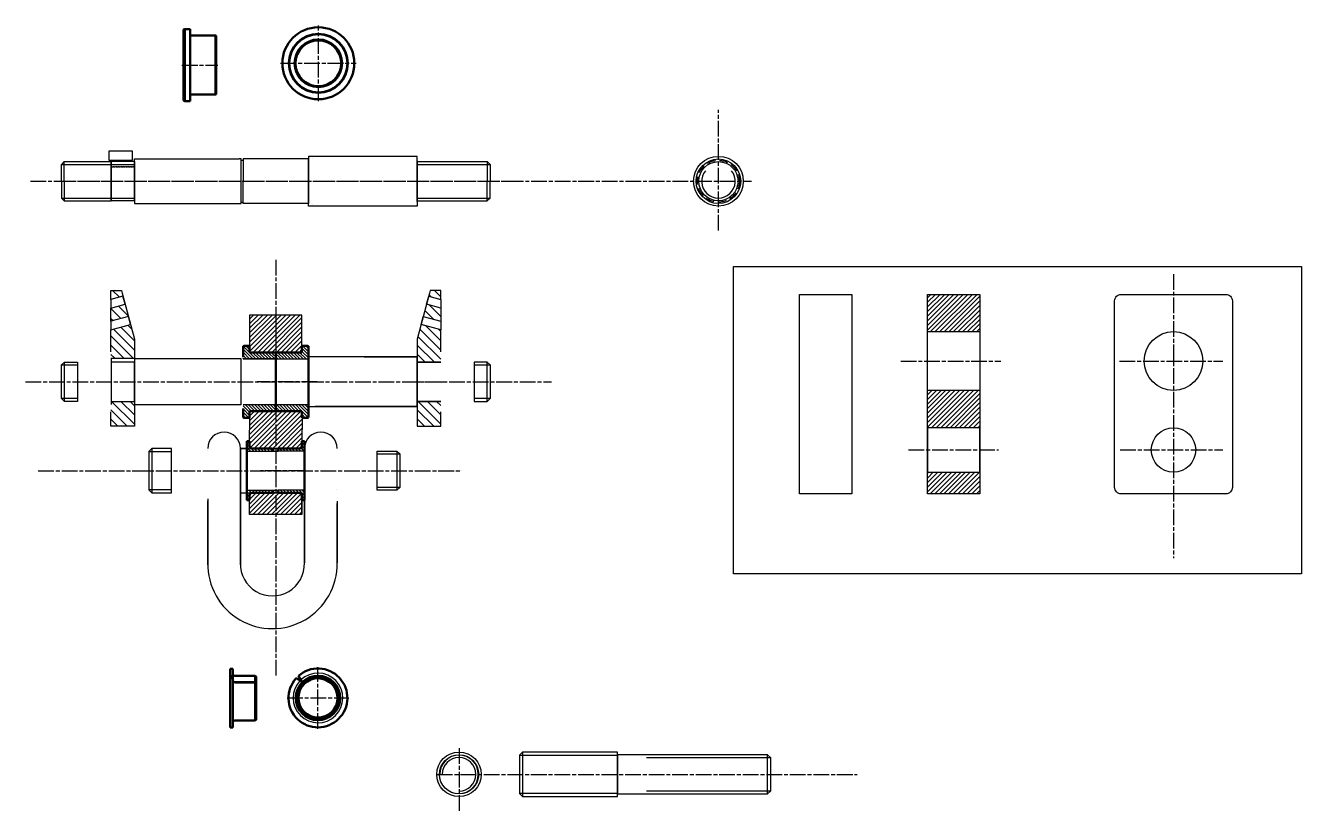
# Model space of a CAD drawing. Header units: millimetres. Extents: x -15074 to 21675, y -7568 to 6574.
# Drawn here: x -5687 to -4711, y 737 to 1338 of the extents above; entities that cross this region are included whole.
import ezdxf

# ---------------------------------------------------------------- set-up
doc = ezdxf.new("R2010")
doc.units = ezdxf.units.MM
for name, pattern in [('AM_ISO08W050', [18, 12, -1.5, 3, -1.5]), ('Amconstr', [9999, 9999, 0]), ('HIDDEN', [9.525, 6.35, -3.175])]:
    doc.linetypes.add(name, pattern=pattern)
for name, color, linetype, lineweight in [('AM_0', 7, 'Continuous', 50), ('AM_4', 92, 'Continuous', 25), ('AM_7', 142, 'AM_ISO08W050', 25), ('AM_8', 1, 'Continuous', 25), ('AM_CL', 1, 'Amconstr', 25)]:
    doc.layers.add(name, color=color, linetype=linetype, lineweight=lineweight)
pattern_1 = [(45, (-320450.6048, -105790.7928), (-1.767766953, 1.767766953), [])]
pattern_2 = [(135, (-3727.1143, -1232.134), (-3.535534, -3.535534), [])]
pattern_3 = [(135, (-5070.0637, -515.897), (-3.771236, -3.771236), [])]
pattern_4 = [(135, (-3443.252, -1232.134), (-3.535534, -3.535534), [])]
pattern_5 = [(135, (-4786.201, -515.897), (-3.771236, -3.771236), [])]

msp = doc.modelspace()

# ---------------------------------------------------------------- hatches: boundary and pattern name
at = {"layer": 'AM_8', "true_color": 0x000000}
h = msp.add_hatch(dxfattribs=at)
h.set_pattern_fill('_U', color=18, scale=5.333333, angle=135, style=0, pattern_type=0)
h.set_pattern_definition(pattern_3)
h.paths.add_polyline_path([(-5612.266, 1130.975), (-5612.882, 1133.275), (-5613.469, 1135.464), (-5621.469, 1135.464), (-5621.469, 1128.509)])
h = msp.add_hatch(dxfattribs=at)
h.set_pattern_fill('_U', color=18, scale=5.333333, angle=135, style=0, pattern_type=0)
h.set_pattern_definition(pattern_5)
h.paths.add_polyline_path([(-5378.452, 1130.975), (-5377.836, 1133.275), (-5377.249, 1135.464), (-5369.249, 1135.464), (-5369.249, 1128.509)])
h = msp.add_hatch(dxfattribs=at)
h.set_pattern_fill('_U', color=18, scale=2.5, angle=45, style=0, pattern_type=0)
h.set_pattern_definition([(45, (-10797.2534, -1421.1445), (-1.767767, 1.767767), [])])
h.paths.add_polyline_path([(-4957.066, 1058.925), (-4997.066, 1058.925), (-4997.066, 1030.425), (-4957.066, 1030.425)])
h.paths.add_polyline_path([(-4957.066, 996.425), (-4997.066, 996.425), (-4997.066, 979.867), (-4957.066, 979.867)])
h.paths.add_polyline_path([(-4957.066, 1132.425), (-4997.066, 1132.425), (-4997.066, 1103.925), (-4957.066, 1103.925)])
h = msp.add_hatch(dxfattribs=at)
h.set_pattern_fill('_U', color=18, scale=5.333333, angle=135, style=0, pattern_type=0)
h.set_pattern_definition(pattern_3)
h.paths.add_polyline_path([(-5608.104, 1115.444), (-5610.622, 1124.842), (-5621.469, 1121.935), (-5621.469, 1111.863)])
h = msp.add_hatch(dxfattribs=at)
h.set_pattern_fill('_U', color=18, scale=5.333333, angle=135, style=0, pattern_type=0)
h.set_pattern_definition(pattern_5)
h.paths.add_polyline_path([(-5382.614, 1115.444), (-5380.096, 1124.842), (-5369.249, 1121.935), (-5369.249, 1111.863)])
h = msp.add_hatch(dxfattribs=at)
h.set_pattern_fill('_U', color=18, scale=2.5, angle=45, style=0, pattern_type=0)
h.set_pattern_definition(pattern_1)
h.paths.add_polyline_path([(-5475.469, 1116.59), (-5515.469, 1116.59), (-5515.469, 1088.09), (-5475.469, 1088.09)])
h = msp.add_hatch(dxfattribs=at)
h.set_pattern_fill('_U', color=18, scale=5, angle=135, style=0, pattern_type=0)
h.set_pattern_definition(pattern_2)
h.paths.add_polyline_path([(-5603.469, 1083.59), (-5603.469, 1098.143), (-5605.844, 1107.01), (-5606.037, 1107.728), (-5606.461, 1109.31), (-5615.77, 1106.816), (-5616.647, 1106.581), (-5621.469, 1105.289), (-5621.469, 1083.59)])
h = msp.add_hatch(dxfattribs=at)
h.set_pattern_fill('_U', color=18, scale=5, angle=135, style=0, pattern_type=0)
h.set_pattern_definition(pattern_4)
h.paths.add_polyline_path([(-5387.249, 1080.59), (-5387.249, 1098.143), (-5384.873, 1107.01), (-5384.681, 1107.728), (-5384.257, 1109.31), (-5374.947, 1106.816), (-5374.071, 1106.581), (-5369.249, 1105.289), (-5369.249, 1083.59), (-5369.249, 1080.59)])
h = msp.add_hatch(dxfattribs=at)
h.set_pattern_fill('_U', color=18, scale=1.7, angle=135, style=0, pattern_type=0)
h.set_pattern_definition([(135, (-8994.7491, -1604.286), (-1.2020815, -1.2020815), [])])
h.paths.add_polyline_path([(-5473.469, 982.59), (-5493.469, 982.59), (-5493.469, 980.954), (-5492.469, 980.59), (-5477.469, 980.59), (-5475.469, 980.59), (-5475.469, 975.09), (-5473.469, 975.09)])
h.paths.add_polyline_path([(-5497.469, 982.59), (-5517.469, 982.59), (-5517.469, 980.59), (-5517.469, 975.09), (-5515.469, 975.09), (-5515.469, 980.59), (-5498.469, 980.59), (-5497.469, 980.954)])
h.paths.add_polyline_path([(-5495.469, 1087.835), (-5496.169, 1088.09), (-5515.469, 1088.09), (-5515.469, 1093.09), (-5519.669, 1093.09), (-5520.469, 1092.799), (-5520.469, 1083.09), (-5495.469, 1083.09)])
h.paths.add_polyline_path([(-5470.469, 1092.799), (-5471.269, 1093.09), (-5475.469, 1093.09), (-5475.469, 1088.09), (-5494.769, 1088.09), (-5495.469, 1087.835), (-5495.469, 1083.09), (-5470.469, 1083.09), (-5470.469, 1084.59)])
h.paths.add_polyline_path([(-5470.469, 1048.09), (-5475.469, 1048.09), (-5495.307, 1048.09), (-5495.307, 1043.286), (-5494.769, 1043.09), (-5475.307, 1043.09), (-5475.336, 1038.09), (-5471.269, 1038.09), (-5470.469, 1038.381)])
h.paths.add_polyline_path([(-5495.469, 1048.09), (-5520.469, 1048.09), (-5520.469, 1038.381), (-5519.669, 1038.09), (-5515.469, 1038.09), (-5515.469, 1043.09), (-5496.169, 1043.09), (-5495.469, 1043.345)])
h.paths.add_polyline_path([(-5473.469, 1014.59), (-5473.469, 1020.09), (-5475.437, 1020.09), (-5475.469, 1014.59), (-5492.469, 1014.59), (-5493.469, 1014.226), (-5493.469, 1012.59), (-5473.469, 1012.59)])
h.paths.add_polyline_path([(-5515.469, 1020.09), (-5517.469, 1020.09), (-5517.469, 1012.59), (-5497.469, 1012.59), (-5497.469, 1014.226), (-5498.469, 1014.59), (-5515.469, 1014.59)])
h = msp.add_hatch(dxfattribs=at)
h.set_pattern_fill('_U', color=18, scale=5, angle=135, style=0, pattern_type=0)
h.set_pattern_definition(pattern_2)
h.paths.add_polyline_path([(-5603.469, 1031.59), (-5603.469, 1050.59), (-5621.469, 1050.59), (-5621.469, 1031.59)])
h = msp.add_hatch(dxfattribs=at)
h.set_pattern_fill('_U', color=18, scale=5, angle=135, style=0, pattern_type=0)
h.set_pattern_definition(pattern_4)
h.paths.add_polyline_path([(-5387.249, 1031.59), (-5387.249, 1050.59), (-5369.249, 1050.59), (-5369.249, 1031.59)])
h = msp.add_hatch(dxfattribs=at)
h.set_pattern_fill('_U', color=18, scale=2.5, angle=45, style=0, pattern_type=0)
h.set_pattern_definition(pattern_1)
h.paths.add_polyline_path([(-5515.307, 1043.09), (-5515.469, 1014.59), (-5475.469, 1014.59), (-5475.307, 1043.09)])
h = msp.add_hatch(dxfattribs=at)
h.set_pattern_fill('_U', color=18, scale=2.5, angle=45, style=0, pattern_type=0)
h.set_pattern_definition(pattern_1)
h.paths.add_polyline_path([(-5475.469, 980.59), (-5515.469, 980.59), (-5515.469, 964.032), (-5475.469, 964.032)])

# ---------------------------------------------------------------- linework, layer by layer
for p, q in [((-5659.269, 1231.796), (-5657.148, 1233.946)), ((-5659.269, 1218.946), (-5659.269, 1231.796)), ((-5621.366, 1233.477), (-5621.366, 1218.946)), ((-5467.21, 1236.571), (-5467.21, 1236.571)), ((-5387.249, 1234.571), (-5387.249, 1218.946)), ((-5333.649, 1233.946), (-5331.449, 1231.796)), ((-5331.449, 1231.796), (-5331.449, 1218.946)), ((-5659.269, 1218.946), (-5659.269, 1206.096)), ((-5621.366, 1204.416), (-5621.366, 1218.946)), ((-5387.249, 1203.322), (-5387.249, 1218.946)), ((-5331.449, 1206.096), (-5331.449, 1218.946)), ((-5659.269, 1206.096), (-5657.148, 1203.946)), ((-5467.21, 1201.322), (-5467.21, 1201.322)), ((-5333.649, 1203.946), (-5331.449, 1206.096)), ((-5369.249, 1121.935), (-5369.249, 1111.863)), ((-5520.469, 1083.09), (-5475.469, 1083.09)), ((-5520.469, 1083.09), (-5470.469, 1083.09)), ((-5427.928, 1084.59), (-5387.249, 1084.59)), ((-5659.269, 1078.44), (-5657.069, 1080.59)), ((-5659.269, 1052.74), (-5659.269, 1078.44)), ((-5603.469, 1080.59), (-5621.469, 1080.59)), ((-5387.249, 1080.59), (-5369.249, 1080.59)), ((-5333.649, 1080.59), (-5331.449, 1078.44)), ((-5331.449, 1078.44), (-5331.449, 1052.74)), ((-5657.069, 1050.59), (-5659.269, 1052.74)), ((-5520.469, 1048.09), (-5475.469, 1048.09)), ((-5495.307, 1048.369), (-5495.469, 1048.368)), ((-5475.469, 1048.09), (-5470.469, 1048.09)), ((-5331.449, 1052.74), (-5333.649, 1050.59)), ((-5592.369, 1012.315), (-5590.069, 1014.59)), ((-5592.369, 1012.315), (-5592.369, 982.865)), ((-5517.469, 1012.59), (-5497.469, 1012.59)), ((-5497.469, 1012.59), (-5493.469, 1012.59)), ((-5473.469, 1012.59), (-5493.469, 1012.59)), ((-5402.769, 1012.59), (-5400.569, 1010.44)), ((-5400.569, 1010.44), (-5400.569, 984.74)), ((-5592.369, 982.865), (-5590.069, 980.59)), ((-5547.469, 976.19), (-5547.469, 974.59)), ((-5517.469, 982.59), (-5497.469, 982.59)), ((-5497.469, 982.59), (-5493.469, 982.59)), ((-5473.469, 982.59), (-5493.469, 982.59)), ((-5400.569, 984.74), (-5402.769, 982.59)), ((-5448.469, 974.29), (-5448.469, 972.59)), ((-5308.94, 780.12), (-5306.64, 782.395)), ((-5308.94, 780.12), (-5308.94, 750.67)), ((-5119.34, 780.395), (-5117.14, 778.245)), ((-5117.14, 778.245), (-5117.14, 752.545)), ((-5117.14, 752.545), (-5119.34, 750.395)), ((-5308.94, 750.67), (-5306.64, 748.395))]:
    msp.add_line(p, q)
at = {"color": 82}
for p, q in [((-5659.269, 1231.796), (-5603.366, 1231.796)), ((-5387.249, 1231.796), (-5331.449, 1231.796)), ((-5659.269, 1206.096), (-5603.366, 1206.096)), ((-5387.249, 1206.096), (-5331.449, 1206.096)), ((-5659.269, 1078.44), (-5647.069, 1078.44)), ((-5343.649, 1078.44), (-5331.449, 1078.44)), ((-5647.069, 1052.74), (-5659.269, 1052.74)), ((-5331.449, 1052.74), (-5343.649, 1052.74)), ((-5592.369, 1012.315), (-5575.069, 1012.315)), ((-5417.769, 1010.44), (-5400.569, 1010.44)), ((-5575.069, 982.865), (-5592.369, 982.865)), ((-5400.569, 984.74), (-5417.769, 984.74)), ((-5308.94, 780.12), (-5234.04, 780.12)), ((-5211.879, 778.245), (-5117.14, 778.245)), ((-5117.14, 752.545), (-5211.879, 752.545)), ((-5234.04, 750.67), (-5308.94, 750.67))]:
    msp.add_line(p, q, dxfattribs=at)
for points in [[(-5623.048, 1234.944), (-5605.048, 1234.944), (-5605.048, 1241.944), (-5623.048, 1241.944)], [(-5145.474, 1153.808), (-4711.096, 1153.808), (-4711.096, 918.607), (-5145.474, 918.607)], [(-5094.965, 1132.425), (-5054.965, 1132.425), (-5054.965, 979.867), (-5094.965, 979.867)], [(-4997.066, 1132.425), (-4957.066, 1132.425), (-4957.066, 979.787), (-4997.066, 979.787)], [(-5515.469, 1088.09), (-5475.469, 1088.09), (-5475.469, 1116.59), (-5515.469, 1116.59)], [(-4997.066, 1103.925), (-4957.066, 1103.925), (-4957.066, 1058.925), (-4997.066, 1058.925)], [(-5387.249, 1084.59), (-5470.469, 1084.59), (-5470.469, 1046.59), (-5387.249, 1046.59)], [(-5647.069, 1050.59), (-5657.069, 1050.59), (-5657.069, 1080.59), (-5647.069, 1080.59)], [(-5343.649, 1050.59), (-5333.649, 1050.59), (-5333.649, 1080.59), (-5343.649, 1080.59)], [(-5515.307, 1043.09), (-5475.307, 1043.09), (-5475.469, 1014.59), (-5515.469, 1014.59)], [(-4997.066, 996.425), (-4957.066, 996.425), (-4957.066, 1030.425), (-4997.066, 1030.425)], [(-5575.069, 1014.59), (-5590.069, 1014.59), (-5590.069, 980.59), (-5575.069, 980.59)], [(-5517.469, 1014.59), (-5522.469, 1014.59), (-5522.469, 980.59), (-5517.469, 980.59)], [(-5417.769, 1012.59), (-5402.769, 1012.59), (-5402.769, 982.59), (-5417.769, 982.59)], [(-5515.469, 980.59), (-5475.469, 980.59), (-5475.469, 964.032), (-5515.469, 964.032)], [(-5306.64, 748.395), (-5234.04, 748.395), (-5234.04, 782.395), (-5306.64, 782.395)], [(-5234.04, 750.395), (-5119.34, 750.395), (-5119.34, 780.395), (-5234.04, 780.395)]]:
    msp.add_lwpolyline(points, close=True)
for points in [[(-5657.148, 1218.946), (-5657.148, 1233.946), (-5621.366, 1233.946), (-5621.366, 1218.946)], [(-5603.366, 1229.946), (-5603.366, 1233.946), (-5621.366, 1233.946), (-5621.366, 1218.946)], [(-5621.366, 1218.946), (-5621.366, 1233.477)], [(-5621.366, 1229.946), (-5621.366, 1233.477)], [(-5603.366, 1229.946), (-5603.366, 1235.946), (-5523.469, 1235.946)], [(-5603.366, 1218.946), (-5603.366, 1233.946)], [(-5603.366, 1233.946), (-5603.366, 1218.946)], [(-5603.366, 1233.946), (-5603.366, 1229.946)], [(-5523.469, 1201.946), (-5521.969, 1201.946), (-5521.969, 1235.946), (-5523.469, 1235.946)], [(-5521.969, 1234.946), (-5520.469, 1234.946), (-5520.469, 1218.946)], [(-5470.469, 1218.946), (-5470.469, 1235.946), (-5520.469, 1235.946), (-5520.469, 1218.946)], [(-5387.249, 1218.946), (-5387.249, 1237.946), (-5470.469, 1237.946), (-5470.469, 1218.946)], [(-5387.249, 1218.946), (-5387.249, 1233.946), (-5333.649, 1233.946), (-5333.649, 1218.946)], [(-5657.148, 1218.946), (-5657.148, 1203.946), (-5621.366, 1203.946), (-5621.366, 1218.946)], [(-5621.366, 1218.946), (-5621.366, 1204.416)], [(-5603.366, 1207.946), (-5603.366, 1203.946), (-5621.366, 1203.946), (-5621.366, 1218.946)], [(-5603.366, 1218.946), (-5603.366, 1203.946)], [(-5603.366, 1203.946), (-5603.366, 1218.946)], [(-5521.969, 1202.946), (-5520.469, 1202.946), (-5520.469, 1218.946)], [(-5470.469, 1218.946), (-5470.469, 1201.946), (-5520.469, 1201.946), (-5520.469, 1218.946)], [(-5387.249, 1218.946), (-5387.249, 1199.946), (-5470.469, 1199.946), (-5470.469, 1218.946)], [(-5387.249, 1218.946), (-5387.249, 1203.946), (-5333.649, 1203.946), (-5333.649, 1218.946)], [(-5621.366, 1207.946), (-5621.366, 1204.416)], [(-5603.366, 1203.946), (-5603.366, 1207.946)], [(-5603.366, 1207.946), (-5603.366, 1201.946), (-5523.469, 1201.946)], [(-5621.469, 1128.509), (-5621.469, 1135.464), (-5613.469, 1135.464), (-5612.882, 1133.275)], [(-5612.882, 1133.275), (-5603.469, 1098.143), (-5603.469, 1031.59), (-5621.469, 1031.59), (-5621.469, 1042.59)], [(-5377.836, 1133.275), (-5387.249, 1098.143), (-5387.249, 1031.59), (-5369.249, 1031.59), (-5369.249, 1042.59)], [(-5369.249, 1128.509), (-5369.249, 1135.464), (-5377.249, 1135.464), (-5377.836, 1133.275)], [(-5621.469, 1128.509), (-5621.469, 1121.935), (-5610.622, 1124.842), (-5612.266, 1130.975), (-5621.469, 1128.509)], [(-5369.249, 1128.509), (-5369.249, 1121.935), (-5380.096, 1124.842), (-5378.452, 1130.975), (-5369.249, 1128.509)], [(-5621.469, 1111.863), (-5621.469, 1121.935)], [(-5621.469, 1111.863), (-5621.469, 1105.289), (-5606.461, 1109.31), (-5608.104, 1115.444), (-5621.469, 1111.863)], [(-5369.249, 1111.863), (-5369.249, 1105.289), (-5384.257, 1109.31), (-5382.614, 1115.444), (-5369.249, 1111.863)], [(-5621.469, 1088.59), (-5621.469, 1105.289)], [(-5369.249, 1088.59), (-5369.249, 1105.289)], [(-5621.469, 1083.59), (-5603.469, 1083.59), (-5603.469, 1080.59), (-5621.469, 1080.59)], [(-5621.366, 1083.09), (-5621.366, 1048.09)], [(-5523.469, 1083.09), (-5603.469, 1083.09)], [(-5523.469, 1083.09), (-5603.469, 1083.09), (-5603.469, 1048.09), (-5523.469, 1048.09)], [(-5523.469, 1048.09), (-5521.969, 1048.09), (-5521.969, 1083.09), (-5523.469, 1083.09)], [(-5520.469, 1048.09), (-5495.469, 1048.09), (-5495.469, 1083.09), (-5520.469, 1083.09)], [(-5387.249, 1083.59), (-5387.249, 1080.59), (-5369.249, 1080.59)], [(-5621.469, 1050.59), (-5603.469, 1050.59), (-5603.469, 1080.59), (-5621.469, 1080.59)], [(-5621.469, 1050.59), (-5603.469, 1050.59), (-5603.469, 1080.59)], [(-5603.469, 1076.59), (-5603.469, 1080.59), (-5621.469, 1080.59)], [(-5495.469, 1082.59), (-5495.307, 1082.59)], [(-5495.469, 1082.59), (-5495.307, 1082.59)], [(-5495.469, 1082.59), (-5495.307, 1082.59)], [(-5369.249, 1080.59), (-5387.249, 1080.59), (-5387.249, 1050.59), (-5369.249, 1050.59)], [(-5369.249, 1050.59), (-5387.249, 1050.59), (-5387.249, 1080.59)], [(-5387.249, 1076.59), (-5387.249, 1080.59), (-5369.249, 1080.59)], [(-5603.469, 1048.09), (-5523.469, 1048.09)], [(-5467.469, 1046.59), (-5465.369, 1046.59)], [(-5387.249, 1046.59), (-5465.369, 1046.59)], [(-5547.378, 1013.09), (-5547.469, 1013.09)], [(-5547.469, 1013.09), (-5547.378, 1013.09)], [(-5522.469, 925.59), (-5522.469, 1014.59)], [(-5522.469, 982.09), (-5522.469, 1013.09)], [(-5522.469, 1013.09), (-5522.469, 925.59)], [(-5522.469, 1011.09), (-5522.469, 984.09)], [(-5515.469, 1014.59), (-5475.469, 1014.59)], [(-5515.469, 1014.59), (-5475.469, 1014.59)], [(-5515.469, 1014.59), (-5475.469, 1014.59)], [(-5473.469, 980.59), (-5473.469, 1014.59)], [(-5473.469, 927.09), (-5473.469, 1014.59)], [(-5473.469, 1014.59), (-5473.469, 927.09)], [(-5475.469, 980.59), (-5515.469, 980.59)], [(-5475.469, 980.59), (-5515.469, 980.59)], [(-5448.957, 983.59), (-5448.969, 983.59)], [(-5547.469, 925.59), (-5547.469, 974.59)], [(-5547.469, 974.59), (-5547.469, 925.59)], [(-5448.469, 927.09), (-5448.469, 972.59)], [(-5448.469, 972.59), (-5448.469, 927.09)]]:
    msp.add_lwpolyline(points)
at = {"linetype": 'HIDDEN', "ltscale": 0.2}
msp.add_lwpolyline([(-5621.366, 1229.946), (-5603.366, 1229.946), (-5603.366, 1229.946), (-5621.366, 1229.946)], close=True, dxfattribs=at)
msp.add_lwpolyline([(-4848.959, 1132.425), (-4768.959, 1132.425, -0.4142136), (-4763.959, 1127.425), (-4763.959, 984.867, -0.4142136), (-4768.959, 979.867), (-4848.959, 979.867, -0.4142136), (-4853.959, 984.867), (-4853.959, 1127.425, -0.4142136)], format="xyb", close=True)
for centre, radius in [((-5156.917, 1218.946), 19), ((-5156.917, 1218.946), 17), ((-5156.917, 1218.946), 15), ((-4808.959, 1081.425), 22.5), ((-4808.959, 1013.425), 17), ((-5355.265, 765.395), 17), ((-5355.265, 765.395), 15)]:
    msp.add_circle(centre, radius)
at = {"color": 82, "linetype": 'HIDDEN'}
msp.add_circle((-5156.917, 1218.946), 16, dxfattribs=at)
at = {"color": 82}
msp.add_arc((-5156.917, 1218.946), 12.85, 141.094737, 38.378796, dxfattribs=at)
for centre, radius, start, end in [((-5534.969, 1014.59), 12.5, 0, 180), ((-5460.969, 1014.59), 12.5, 0, 180), ((-5497.969, 926.34), 49.506, 179.131949, 0.868051), ((-5497.969, 926.34), 24.511, 178.246595, 1.753405)]:
    msp.add_arc(centre, radius, start, end)
at = {"color": 3}
for radius in [14.725, 12.85]:
    msp.add_arc((-5355.265, 765.395), radius, 270, 180, dxfattribs=at)
at = {"layer": 'AM_0'}
for p, q in [((-5565.066, 1335.254), (-5565.866, 1334.963)), ((-5565.866, 1334.963), (-5565.866, 1280.546)), ((-5560.866, 1335.254), (-5565.066, 1335.254)), ((-5565.066, 1335.254), (-5565.066, 1280.254)), ((-5560.866, 1335.254), (-5560.866, 1280.254)), ((-5541.566, 1330.254), (-5560.866, 1330.254)), ((-5540.866, 1330), (-5541.566, 1330.254)), ((-5541.566, 1330.254), (-5541.566, 1285.254)), ((-5540.866, 1330), (-5540.866, 1285.509)), ((-5565.866, 1280.546), (-5565.066, 1280.254)), ((-5565.066, 1280.254), (-5560.866, 1280.254)), ((-5560.866, 1285.254), (-5541.566, 1285.254)), ((-5541.566, 1285.254), (-5540.866, 1285.509)), ((-5519.669, 1093.09), (-5520.469, 1092.799)), ((-5520.469, 1092.799), (-5520.469, 1084.34)), ((-5515.469, 1093.09), (-5519.669, 1093.09)), ((-5515.469, 1093.09), (-5515.469, 1088.09)), ((-5471.269, 1093.09), (-5475.469, 1093.09)), ((-5475.469, 1088.09), (-5475.469, 1093.09)), ((-5470.469, 1092.799), (-5471.269, 1093.09)), ((-5470.469, 1038.381), (-5470.469, 1092.799)), ((-5496.169, 1088.09), (-5515.469, 1088.09)), ((-5495.469, 1087.835), (-5496.169, 1088.09)), ((-5494.769, 1088.09), (-5495.469, 1087.835)), ((-5495.469, 1087.835), (-5495.469, 1043.345)), ((-5495.469, 1043.345), (-5495.469, 1087.835)), ((-5475.469, 1088.09), (-5494.769, 1088.09)), ((-5520.469, 1045.24), (-5520.469, 1038.381)), ((-5520.469, 1038.381), (-5519.669, 1038.09)), ((-5519.669, 1038.09), (-5515.469, 1038.09)), ((-5515.469, 1043.09), (-5496.169, 1043.09)), ((-5515.469, 1043.09), (-5515.469, 1038.09)), ((-5496.169, 1043.09), (-5495.469, 1043.345)), ((-5495.469, 1043.345), (-5494.769, 1043.09)), ((-5494.769, 1043.09), (-5475.469, 1043.09)), ((-5475.469, 1038.09), (-5475.469, 1043.09)), ((-5475.469, 1038.09), (-5471.269, 1038.09)), ((-5471.269, 1038.09), (-5470.469, 1038.381)), ((-5515.469, 1020.09), (-5517.469, 1020.09)), ((-5517.469, 1020.09), (-5517.469, 975.09)), ((-5515.469, 1020.09), (-5515.469, 1014.59)), ((-5475.469, 1014.59), (-5475.469, 1020.09)), ((-5473.469, 1020.09), (-5475.469, 1020.09)), ((-5473.469, 975.09), (-5473.469, 1020.09)), ((-5498.469, 1014.59), (-5513.469, 1014.59)), ((-5497.469, 1014.226), (-5498.469, 1014.59)), ((-5497.469, 1014.226), (-5497.469, 1012.59)), ((-5492.469, 1014.59), (-5493.469, 1014.226)), ((-5493.469, 1012.59), (-5493.469, 1014.226)), ((-5477.469, 1014.59), (-5492.469, 1014.59)), ((-5515.469, 980.59), (-5515.469, 975.09)), ((-5513.469, 980.59), (-5498.469, 980.59)), ((-5498.469, 980.59), (-5497.469, 980.954)), ((-5497.469, 982.59), (-5497.469, 980.954)), ((-5493.469, 980.954), (-5493.469, 982.59)), ((-5493.469, 980.954), (-5492.469, 980.59)), ((-5492.469, 980.59), (-5477.469, 980.59)), ((-5475.469, 975.09), (-5475.469, 980.59)), ((-5517.469, 975.09), (-5515.469, 975.09)), ((-5475.469, 975.09), (-5473.469, 975.09)), ((-5528.285, 846.204), (-5530.285, 846.204)), ((-5530.285, 846.204), (-5530.285, 801.204)), ((-5530.285, 840.515), (-5528.285, 840.515)), ((-5528.285, 846.204), (-5528.285, 801.204)), ((-5511.285, 840.704), (-5526.285, 840.704)), ((-5510.285, 840.341), (-5511.285, 840.704)), ((-5511.285, 840.704), (-5511.285, 835.933)), ((-5510.285, 840.341), (-5510.285, 807.068)), ((-5478.115, 840.651), (-5476.011, 837.149)), ((-5528.285, 838.843), (-5530.285, 838.843)), ((-5528.222, 837.012), (-5528.282, 837.012)), ((-5511.285, 835.933), (-5526.285, 835.933)), ((-5511.285, 835.725), (-5526.285, 835.725)), ((-5510.285, 835.671), (-5511.285, 835.933)), ((-5510.285, 835.468), (-5511.285, 835.725)), ((-5511.285, 835.725), (-5511.285, 806.704)), ((-5476.241, 836.922), (-5479.805, 838.98)), ((-5476.241, 836.922), (-5473.766, 834.448)), ((-5476.011, 837.149), (-5473.58, 834.631)), ((-5530.285, 801.204), (-5528.285, 801.204)), ((-5526.285, 806.704), (-5511.285, 806.704)), ((-5511.285, 806.704), (-5510.285, 807.068))]:
    msp.add_line(p, q, dxfattribs=at)
for points in [[(-5528.222, 837.012), (-5528.269, 837.229), (-5528.285, 837.452)], [(-5528.285, 837.045), (-5528.277, 836.95), (-5528.222, 836.786)]]:
    msp.add_lwpolyline(points, dxfattribs=at)
for radius in [27.5, 22.5, 22.245, 18.2, 17.5]:
    msp.add_circle((-5462.861, 1309.13), radius, dxfattribs=at)
for centre, radius, start, end in [((-5513.469, 1016.59), 2, 180, 270), ((-5477.469, 1016.59), 2, 270, 0), ((-5513.469, 978.59), 2, 90, 180), ((-5477.469, 978.59), 2, 0, 90), ((-5526.285, 842.704), 2, 180, 270), ((-5463.16, 823.841), 22.5, 137.713113, 131.658786), ((-5463.16, 823.841), 17, 135, 134), ((-5463.16, 823.841), 16.636, 135, 134), ((-5463.16, 823.841), 15.7, 135, 134), ((-5463.16, 823.841), 15, 135, 134), ((-5526.285, 804.704), 2, 90, 180)]:
    msp.add_arc(centre, radius, start, end, dxfattribs=at)
for centre, ratio in [((-5526.285, 837.372), 0.7193398), ((-5526.285, 837.14), 0.7071068)]:
    msp.add_ellipse(centre, major_axis=(-2, 0), ratio=ratio, start_param=0.2526803, end_param=1.5707963, dxfattribs=at)
at = {"layer": 'AM_4'}
msp.add_arc((-5463.16, 823.841), 19, 135.403632, 133.652142, dxfattribs=at)
at = {"layer": 'AM_7'}
for p, q in [((-5462.861, 1280.255), (-5462.861, 1338.005)), ((-5567.116, 1307.754), (-5539.616, 1307.754)), ((-5491.736, 1309.13), (-5433.986, 1309.13)), ((-5156.917, 1181.181), (-5156.917, 1273.587)), ((-5683.065, 1218.946), (-5314.674, 1218.946)), ((-5683.065, 1218.946), (-5314.674, 1218.946)), ((-5660.069, 1218.946), (-5131.664, 1218.946)), ((-5495.307, 1158.937), (-5495.307, 840.341)), ((-4808.959, 1147.985), (-4808.959, 930.721)), ((-5495.469, 1110.59), (-5495.469, 1086.59)), ((-5495.307, 1082.59), (-5495.307, 1046.09)), ((-5017.571, 1081.425), (-4940.88, 1081.425)), ((-4850.27, 1081.425), (-4771.322, 1081.425)), ((-5686.769, 1065.59), (-5284.471, 1065.59)), ((-5463.828, 1065.59), (-5509.764, 1065.59)), ((-5011.584, 1013.425), (-4942.677, 1013.425)), ((-4849.651, 1013.425), (-4771.141, 1013.425)), ((-5677.112, 997.59), (-5353.106, 997.59)), ((-5473.469, 997.59), (-5507.013, 997.59)), ((-5463.16, 800.216), (-5463.16, 847.466)), ((-5486.785, 823.841), (-5439.535, 823.841)), ((-5355.265, 785.454), (-5355.265, 737.01)), ((-5372.265, 765.395), (-5050.829, 765.395))]:
    msp.add_line(p, q, dxfattribs=at)
at = {"layer": 'AM_7', "color": 3}
msp.add_line((-5395.253, 1065.59), (-5366.249, 1065.59), dxfattribs=at)
at = {"layer": 'AM_CL'}
for p, q in [((-5522.469, 1014.59), (-5517.469, 1014.59)), ((-5515.469, 964.032), (-5515.469, 980.59)), ((-5475.469, 964.032), (-5475.469, 980.59))]:
    msp.add_line(p, q, dxfattribs=at)

doc.saveas('drawing.dxf')
